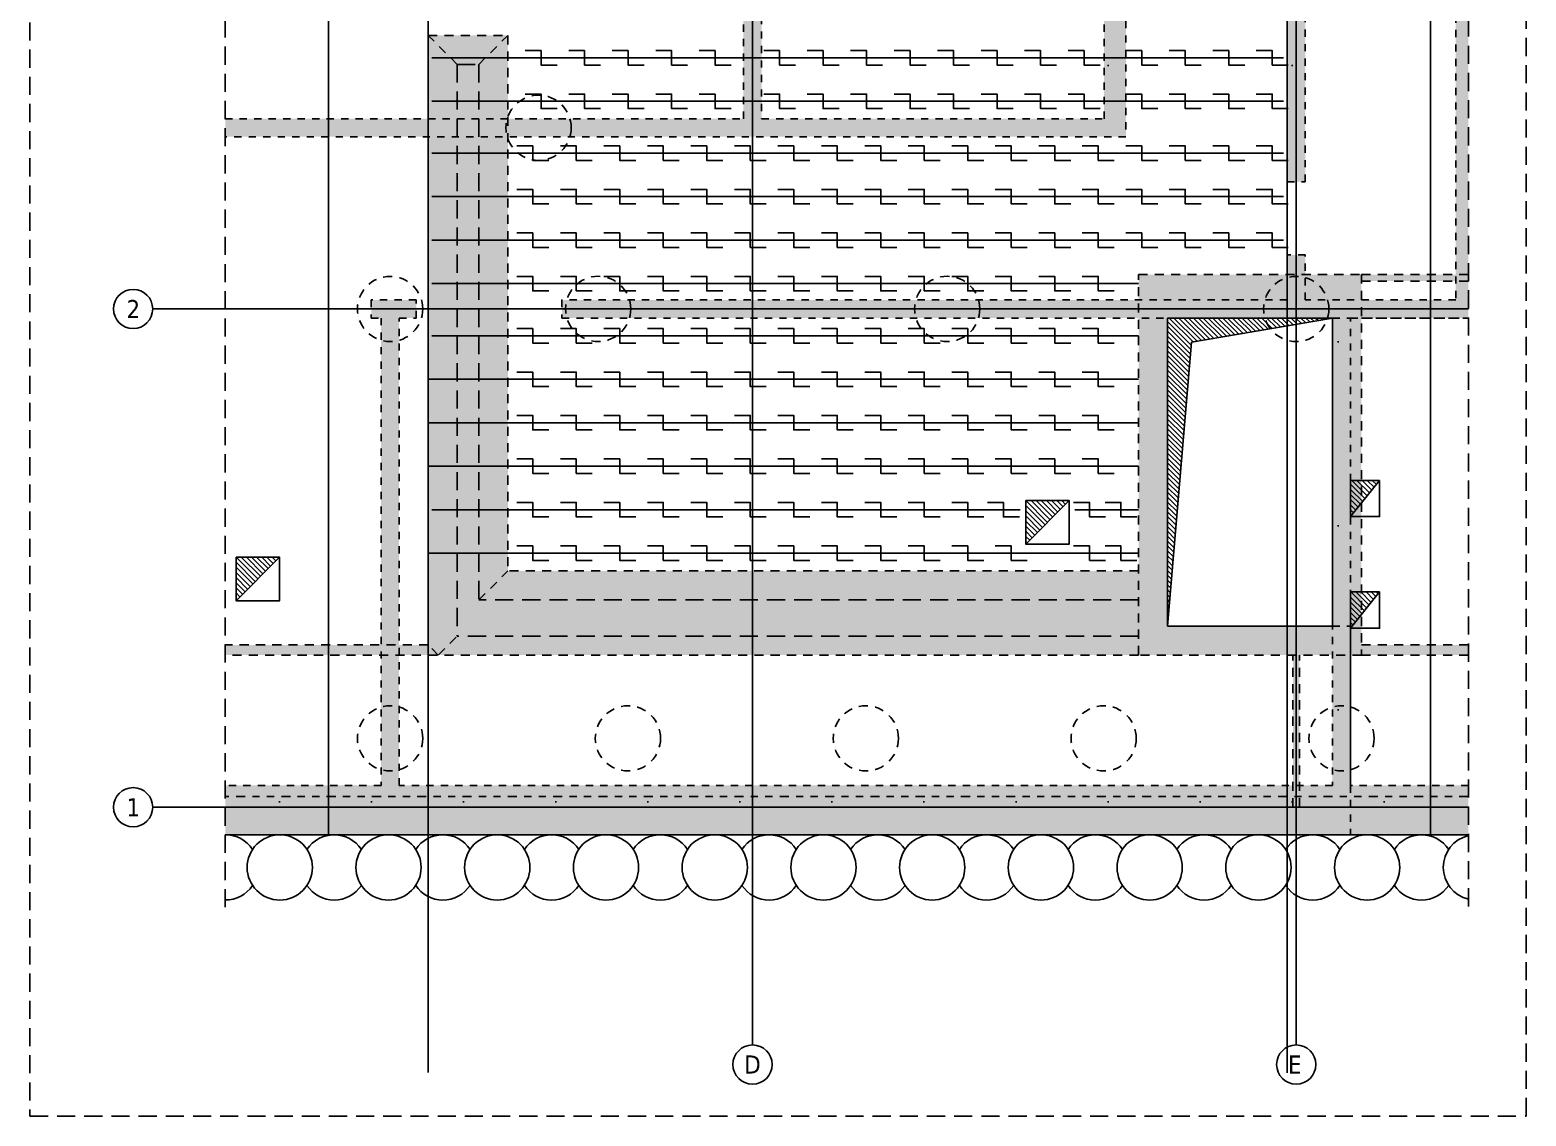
# Model space of a CAD drawing. Extents: x -101 to 101, y -52 to 90.
# Drawn here: x 16.04 to 36.68, y -52.12 to -37.13 of the extents above; entities that cross this region are included whole.
import ezdxf

# ---------------------------------------------------------------- set-up
doc = ezdxf.new("R2010")
doc.units = 0
doc.header["$LTSCALE"] = 0.5
for name, pattern in [('AUSGEZOGEN', [1000.01, 1000, 0.01]), ('DASHED', [0.75, 0.5, -0.25]), ('DIVIDE2', [0.625, 0.25, -0.125, 0, -0.125, 0, -0.125]), ('HIDDEN', [0.375, 0.25, -0.125]), ('HIDDEN2', [0.187, 0.125, -0.062]), ('PUNKT', [0.175, 0.05, -0.125]), ('STRICHLINIE', [0.75, 0.5, -0.25]), ('VERDECKT', [0.375, 0.25, -0.125]), ('VERDECKTX2', [0.75, 0.5, -0.25])]:
    doc.linetypes.add(name, pattern=pattern)
for name, color, linetype in [('2.UG', 7, 'Continuous'), ('ACHSEN', 7, 'Continuous'), ('AFB', 7, 'Continuous'), ('AFU', 7, 'Continuous'), ('BETON', 7, 'Continuous'), ('DETAIL', 7, 'Continuous'), ('DRUEBER', 7, 'Continuous'), ('grau_dunkel', 7, 'Continuous'), ('grau_hell', 7, 'Continuous'), ('grau_mittel', 7, 'Continuous'), ('Gründungspfähle', 7, 'Continuous'), ('HILFE', 7, 'Continuous'), ('OBJEKT', 7, 'Continuous'), ('RND', 7, 'Continuous'), ('SCHRAFF', 7, 'Continuous'), ('SFP_Achsen', 7, 'Continuous'), ('Verbau', 7, 'Continuous'), ('VERDECKT', 7, 'Continuous'), ('Versprung oberseitig', 7, 'Continuous')]:
    doc.layers.add(name, color=color, linetype=linetype)
doc.layers.add('NOPLOT', color=7, linetype='Continuous', plot=False)
doc.styles.add('helv', font='tahoma.ttf')
doc.linetypes.add('AFU_50L', pattern='A,0.75,["/",Standard,S=0.2,R=0,X=-0.01,Y=-0.1],0.07,["/",Standard,S=0.2,R=0,X=-0.01,Y=-0.1],0.75', length=1.57)
pattern_1 = [(135, (-70.1782, 513.301274), (-0.035355339, -0.035355339), [])]

msp = doc.modelspace()

# ---------------------------------------------------------------- hatches: boundary and pattern name
at = {"layer": '2.UG', "linetype": 'AUSGEZOGEN'}
h = msp.add_hatch(dxfattribs=at)
h.set_pattern_fill('DOTS', scale=0.8, double=1)
h.set_pattern_definition([(0, (69.0108, -7.1435), (0.635, 1.27), [0, -1.27])])
h.paths.add_polyline_path([(23.2167, -26.6053), (22.1067, -26.6053), (22.1067, -26.3603), (21.8067, -26.3603), (21.8067, -26.6053), (19.0317, -26.6053), (19.0317, -26.9053), (23.2167, -26.9053)], flags=17)
h.paths.add_polyline_path([(26.5017, -26.6053), (25.7267, -26.6053), (25.7267, -26.9053), (25.8817, -26.9053), (25.8817, -27.4053), (26.1317, -27.4053), (26.1317, -26.9053), (26.5017, -26.9053)], flags=17)
h.paths.add_polyline_path([(31.1567, -25.2053), (30.8567, -25.2053), (30.8567, -26.6053), (29.1217, -26.6053), (29.1217, -25.2053), (28.8217, -25.2053), (28.8217, -26.6053), (28.5117, -26.6053), (28.5117, -26.9053), (30.8567, -26.9053), (30.8567, -38.3553), (26.1317, -38.3553), (26.1317, -34.1503), (25.8817, -34.1503), (25.8817, -38.3553), (19.0317, -38.3553), (19.0317, -38.6053), (31.1567, -38.6053)])
h.paths.add_polyline_path([(26.1317, -28.5403), (25.8817, -28.5403), (25.8817, -33.0153), (26.1317, -33.0153)], flags=17)
h.paths.add_polyline_path([(22.9317, -34.2303), (22.6317, -34.2303), (22.6317, -34.7303), (22.9317, -34.7303)], flags=17)
h.paths.add_polyline_path([(19.7067, -34.2303), (19.4067, -34.2303), (19.4067, -34.7303), (19.7067, -34.7303)], flags=17)
h.paths.add_polyline_path([(34.8167, -33.9803), (33.6317, -33.9803), (33.6317, -26.9053), (35.8817, -26.9053), (35.8817, -26.6053), (33.6317, -26.6053), (33.6317, -26.1553), (33.3817, -26.1553), (33.3817, -34.7003), (33.6317, -34.7003), (33.6317, -34.2303), (34.8167, -34.2303)])
h.paths.add_polyline_path([(35.8817, -36.4803), (33.6317, -36.4803), (33.6317, -36.3253), (33.3817, -36.3253), (33.3817, -39.2253), (33.6317, -39.2253), (33.6317, -36.7303), (35.7067, -36.7303), (35.7067, -40.8553), (33.6317, -40.8553), (33.6317, -40.2353), (33.3817, -40.2353), (33.3817, -40.8553), (23.3767, -40.8553), (23.3767, -41.1053), (34.0067, -41.1053), (34.0067, -47.5553), (21.1317, -47.5553), (21.1317, -41.1053), (21.3667, -41.1053), (21.3667, -40.8553), (20.7467, -40.8553), (20.7467, -41.1053), (20.8817, -41.1053), (20.8817, -47.5553), (19.0317, -47.5553), (19.0317, -47.8553), (35.8817, -47.8553), (35.8817, -47.5553), (34.2567, -47.5553), (34.2567, -41.1053), (35.8817, -41.1053)])
at = {"layer": 'grau_dunkel'}
msp.add_hatch(color=21, dxfattribs=at).paths.add_polyline_path([(31.3317, -45.4953), (31.3317, -44.9953), (22.2317, -44.9953), (22.2317, -37.6053), (21.9317, -37.6053), (21.9317, -45.4953)])
h = msp.add_hatch(color=21, dxfattribs=at)
h.paths.add_polyline_path([(34.4067, -45.7553), (34.4067, -40.5053), (31.3317, -40.5053), (31.3317, -45.7553)])
h.paths.add_polyline_path([(34.0067, -45.3553), (34.0067, -41.1053), (31.7317, -41.1053), (31.7317, -45.3553)], flags=16)
at = {"layer": 'grau_dunkel', "linetype": 'AUSGEZOGEN'}
h = msp.add_hatch(dxfattribs=at)
h.set_pattern_fill('ANSI31', color=21, scale=0.015, angle=90, style=0, double=1)
h.set_pattern_definition([(135, (-108.938677, -35.454887), (-0.03367596, -0.03367596), [])])
h.paths.add_polyline_path([(34.0067, -41.1053), (31.7317, -41.1053), (31.7317, -45.3553), (32.0622, -41.4392)])
at = {"layer": 'grau_dunkel', "linetype": 'VERDECKTX2'}
h = msp.add_hatch(dxfattribs=at)
h.set_pattern_fill('ANSI31', color=171, scale=0.4, angle=90, style=0, double=1)
h.set_pattern_definition(pattern_1)
h.paths.add_polyline_path([(34.4067, -43.3453), (34.2567, -43.3453), (34.2567, -43.8453), (34.4067, -43.6578)])
h.paths.add_polyline_path([(34.6567, -43.3453), (34.4067, -43.3453), (34.4067, -43.6578)])
at = {"layer": 'grau_dunkel', "linetype": 'AUSGEZOGEN'}
h = msp.add_hatch(dxfattribs=at)
h.set_pattern_fill('ANSI31', color=171, scale=0.4, angle=90, style=0, double=1)
h.set_pattern_definition([(135, (-53.0832, 498.43127), (-0.035355339, -0.035355339), [])])
h.paths.add_polyline_path([(30.3767, -43.6253), (29.7767, -43.6253), (29.7767, -44.2253)])
h = msp.add_hatch(dxfattribs=at)
h.set_pattern_fill('ANSI31', color=171, scale=0.4, angle=90, style=0, double=1)
h.set_pattern_definition([(135, (-63.9782, 497.651274), (-0.035355339, -0.035355339), [])])
h.paths.add_polyline_path([(19.4817, -44.4053), (18.8817, -44.4053), (18.8817, -45.0053)])
at = {"layer": 'grau_dunkel', "linetype": 'VERDECKTX2'}
h = msp.add_hatch(dxfattribs=at)
h.set_pattern_fill('ANSI31', color=171, scale=0.4, angle=90, style=0, double=1)
h.set_pattern_definition(pattern_1)
h.paths.add_polyline_path([(34.2567, -45.3853), (34.4067, -45.1978), (34.4067, -44.8853), (34.2567, -44.8853)])
h.paths.add_polyline_path([(34.6567, -44.8853), (34.4067, -44.8853), (34.4067, -45.1978)])
at = {"layer": 'grau_hell'}
h = msp.add_hatch(color=9, dxfattribs=at)
h.paths.add_polyline_path([(22.6317, -44.5953), (22.2317, -44.9953), (31.3317, -44.9953), (31.3317, -44.5953)])
h.paths.add_polyline_path([(22.2317, -44.9953), (22.6317, -44.5953), (22.6317, -37.2053), (22.2317, -37.6053)])
h.paths.add_polyline_path([(21.9317, -37.6053), (22.2317, -37.6053), (22.6317, -37.2053), (21.5317, -37.2053)])
h.paths.add_polyline_path([(21.9317, -37.6053), (21.5317, -37.2053), (21.5317, -45.6153), (21.6717, -45.7553), (21.9317, -45.4953)])
h.paths.add_polyline_path([(21.9317, -45.4953), (21.6717, -45.7553), (31.3317, -45.7553), (31.3317, -45.4953)])
h.paths.add_polyline_path([(18.7317, -45.6153), (18.7317, -45.7553), (21.6717, -45.7553), (21.5317, -45.6153)])
for points in [[(35.8817, -40.5953), (35.8817, -40.5053), (34.4067, -40.5053), (34.4067, -40.5953)], [(33.4617, -47.8553), (33.5517, -47.8553), (33.5517, -45.7553), (33.4617, -45.7553)], [(35.8817, -45.7553), (35.8817, -45.6153), (34.4067, -45.6153), (34.4067, -45.7553)]]:
    msp.add_hatch(color=9, dxfattribs=at).paths.add_polyline_path(points)
at = {"layer": 'grau_mittel'}
h = msp.add_hatch(color=61, dxfattribs=at)
h.paths.add_polyline_path([(21.1317, -47.8553), (21.1317, -48.2353), (34.2567, -48.2353), (34.2567, -47.8553)])
h.paths.add_polyline_path([(18.7317, -47.8553), (18.7317, -48.2353), (21.1317, -48.2353), (21.1317, -47.8553)])
h.paths.add_polyline_path([(35.8817, -48.2353), (35.8817, -47.8553), (34.2567, -47.8553), (34.2567, -48.2353)])
at = {"layer": 'SCHRAFF', "linetype": 'AUSGEZOGEN'}
h = msp.add_hatch(dxfattribs=at)
h.set_pattern_fill('DOTS', scale=0.05, double=1)
h.set_pattern_definition([(0, (69.01081, -7.14346), (0.0396875, 0.079375), [0, -0.079375])])
h.paths.add_polyline_path([(21.5317, -26.6053), (18.7317, -26.6053), (18.7317, -26.9053), (21.5317, -26.9053)])
h.paths.add_polyline_path([(23.2167, -26.6053), (22.1067, -26.6053), (22.1067, -26.3603), (21.8067, -26.3603), (21.8067, -26.6053), (21.5317, -26.6053), (21.5317, -26.9053), (23.2167, -26.9053)], flags=17)
h.paths.add_polyline_path([(26.5017, -26.6053), (25.7267, -26.6053), (25.7267, -26.9053), (25.8817, -26.9053), (25.8817, -27.4053), (26.1317, -27.4053), (26.1317, -26.9053), (26.5017, -26.9053)], flags=17)
h.paths.add_polyline_path([(31.1567, -25.2053), (30.8567, -25.2053), (30.8567, -26.6053), (29.1217, -26.6053), (29.1217, -25.2053), (28.8217, -25.2053), (28.8217, -26.6053), (28.5117, -26.6053), (28.5117, -26.9053), (30.8567, -26.9053), (30.8567, -38.3553), (26.1317, -38.3553), (26.1317, -34.1503), (25.8817, -34.1503), (25.8817, -38.3553), (21.5317, -38.3553), (21.5317, -38.6053), (31.1567, -38.6053)])
h.paths.add_polyline_path([(35.8817, -26.6053), (33.6317, -26.6053), (33.6317, -26.1553), (33.3817, -26.1553), (33.3817, -34.7003), (33.6317, -34.7003), (33.6317, -34.2303), (34.8167, -34.2303), (34.8167, -33.9803), (33.6317, -33.9803), (33.6317, -26.9053), (35.8817, -26.9053)])
h.paths.add_polyline_path([(26.1317, -28.5403), (25.8817, -28.5403), (25.8817, -33.0153), (26.1317, -33.0153)], flags=17)
h.paths.add_polyline_path([(22.9317, -34.2303), (22.6317, -34.2303), (22.6317, -34.7303), (22.9317, -34.7303)], flags=17)
h.paths.add_polyline_path([(19.7067, -34.2303), (19.4067, -34.2303), (19.4067, -34.7303), (19.7067, -34.7303)])
h.paths.add_polyline_path([(21.5317, -38.3553), (18.7317, -38.3553), (18.7317, -38.6053), (21.5317, -38.6053)])
h.paths.add_polyline_path([(35.8817, -36.4803), (33.6317, -36.4803), (33.6317, -36.3253), (33.3817, -36.3253), (33.3817, -39.2253), (33.6317, -39.2253), (33.6317, -36.7303), (35.7067, -36.7303), (35.7067, -40.8553), (33.6317, -40.8553), (33.6317, -40.2353), (33.3817, -40.2353), (33.3817, -41.1053), (34.0067, -41.1053), (34.0067, -47.5553), (33.3817, -47.5553), (33.3817, -47.8553), (35.8817, -47.8553), (35.8817, -47.5553), (34.2567, -47.5553), (34.2567, -41.1053), (35.8817, -41.1053)])
h.paths.add_polyline_path([(33.3817, -40.8553), (23.3767, -40.8553), (23.3767, -41.1053), (33.3817, -41.1053)])
h.paths.add_polyline_path([(21.3667, -40.8553), (20.7467, -40.8553), (20.7467, -41.1053), (20.8817, -41.1053), (20.8817, -47.5553), (18.7317, -47.5553), (18.7317, -47.8553), (21.5317, -47.8553), (21.5317, -47.5553), (21.1317, -47.5553), (21.1317, -41.1053), (21.3667, -41.1053)])
h.paths.add_polyline_path([(33.3817, -47.5553), (21.5317, -47.5553), (21.5317, -47.8553), (33.3817, -47.8553)])

# ---------------------------------------------------------------- linework, layer by layer
at = {"layer": 'ACHSEN', "color": 140, "linetype": 'AUSGEZOGEN'}
for p, q in [((26.0067, -25.2053), (26.0067, -51.1353)), ((33.5067, -25.2053), (33.5067, -51.1353)), ((17.7317, -40.9803), (35.8817, -40.9803)), ((17.7317, -47.8553), (35.8817, -47.8553))]:
    msp.add_line(p, q, dxfattribs=at)
at = {"layer": 'AFB', "color": 1, "linetype": 'DIVIDE2'}
msp.add_line((35.8817, -47.7053), (18.7317, -47.7053), dxfattribs=at)
at = {"layer": 'AFU', "color": 8, "linetype": 'AFU_50L'}
for p, q in [((20.1567, -26.6053), (20.1567, -48.2353)), ((35.3567, -26.6053), (35.3567, -48.2353))]:
    msp.add_line(p, q, dxfattribs=at)
at = {"layer": 'BETON', "color": 6, "linetype": 'AUSGEZOGEN'}
msp.add_line((18.7317, -47.8553), (35.8817, -47.8553), dxfattribs=at)
for points in [[(31.7317, -41.1053), (34.0067, -41.1053), (34.0067, -45.3553), (31.7317, -45.3553)], [(34.6567, -43.3453), (34.2567, -43.3453), (34.2567, -43.8453), (34.6567, -43.8453)], [(29.7767, -43.6253), (30.3767, -43.6253), (30.3767, -44.2253), (29.7767, -44.2253)], [(18.8817, -44.4053), (19.4817, -44.4053), (19.4817, -45.0053), (18.8817, -45.0053)], [(34.6567, -44.8853), (34.2567, -44.8853), (34.2567, -45.3853), (34.6567, -45.3853)]]:
    msp.add_lwpolyline(points, close=True, dxfattribs=at)
at = {"layer": 'DETAIL', "color": 102, "linetype": 'STRICHLINIE'}
msp.add_lwpolyline([(16.0383, -22.0265), (16.0383, -52.1167), (36.6775, -52.1167), (36.6775, -22.0265)], close=True, dxfattribs=at)
at = {"layer": 'DRUEBER', "color": 7, "linetype": 'PUNKT', "lineweight": -2}
for points in [[(31.1567, -25.2053), (31.1567, -38.6053), (18.7317, -38.6053)], [(18.7317, -38.3553), (25.8817, -38.3553), (25.8817, -34.1503), (26.1317, -34.1503), (26.1317, -38.3553), (30.8567, -38.3553), (30.8567, -26.9053), (28.5117, -26.9053), (28.5117, -26.6053), (28.8217, -26.6053), (28.8217, -25.2053)], [(33.3817, -36.3253), (33.3817, -39.2253), (33.6317, -39.2253), (33.6317, -36.7303)], [(35.7067, -36.7303), (35.7067, -40.8553), (33.6317, -40.8553), (33.6317, -40.2353), (33.3817, -40.2353), (33.3817, -40.8553), (23.3767, -40.8553), (23.3767, -41.1053), (34.0067, -41.1053), (34.0067, -47.5553), (21.1317, -47.5553), (21.1317, -41.1053), (21.3667, -41.1053), (21.3667, -40.8553), (20.7467, -40.8553), (20.7467, -41.1053), (20.8817, -41.1053), (20.8817, -47.5553), (18.7317, -47.5553)], [(35.8817, -47.5553), (34.2567, -47.5553), (34.2567, -41.1053), (35.8817, -41.1053)], [(35.8817, -47.8553), (18.7317, -47.8553)]]:
    msp.add_lwpolyline(points, dxfattribs=at)
at = {"layer": 'grau_dunkel', "color": 21, "linetype": 'AUSGEZOGEN'}
for p, q in [((32.0622, -41.4392), (34.0067, -41.1053)), ((31.7317, -45.3553), (32.0622, -41.4392))]:
    msp.add_line(p, q, dxfattribs=at)
at = {"layer": 'grau_dunkel', "color": 171, "linetype": 'AUSGEZOGEN'}
for p, q in [((34.2567, -43.8453), (34.6567, -43.3453)), ((30.3767, -43.6253), (29.7767, -44.2253)), ((19.4817, -44.4053), (18.8817, -45.0053)), ((34.2567, -45.3853), (34.6567, -44.8853))]:
    msp.add_line(p, q, dxfattribs=at)
at = {"layer": 'Gründungspfähle', "color": 171, "linetype": 'VERDECKT'}
for centre in [(23.0552, -38.4803), (21.0067, -40.9803), (23.8767, -40.9802), (28.6917, -40.9802), (33.5067, -40.9803), (21.0067, -46.9053), (24.288, -46.9053), (27.5692, -46.9053), (30.8505, -46.9053), (34.1317, -46.9053)]:
    msp.add_circle(centre, 0.45, dxfattribs=at)
at = {"layer": 'HILFE', "color": 102, "linetype": 'DASHED'}
for p, q in [((18.7317, -49.2353), (18.7317, -25.2053)), ((35.8817, -49.2232), (35.8817, -25.2053))]:
    msp.add_line(p, q, dxfattribs=at)
at = {"layer": 'NOPLOT', "color": 191, "linetype": 'AUSGEZOGEN'}
for p, q in [((21.5317, -23.2923), (21.5317, -51.5136)), ((33.3817, -23.2313), (33.3817, -51.519))]:
    msp.add_line(p, q, dxfattribs=at)
at = {"layer": 'OBJEKT', "color": 7, "linetype": 'AUSGEZOGEN'}
msp.add_line((18.7317, -48.2353), (35.8817, -48.2353), dxfattribs=at)
at = {"layer": 'RND', "color": 1, "linetype": 'AUSGEZOGEN'}
for points in [[(21.5817, -37.5153), (33.3317, -37.5153)], [(22.8704, -37.4153), (23.0904, -37.4153), (23.0904, -37.6153), (23.3104, -37.6153)], [(23.4704, -37.4153), (23.6904, -37.4153), (23.6904, -37.6153), (23.9104, -37.6153)], [(24.0704, -37.4153), (24.2904, -37.4153), (24.2904, -37.6153), (24.5104, -37.6153)], [(24.6704, -37.4153), (24.8904, -37.4153), (24.8904, -37.6153), (25.1104, -37.6153)], [(25.2704, -37.4153), (25.4904, -37.4153), (25.4904, -37.6153), (25.7104, -37.6153)], [(26.1603, -37.4153), (26.3803, -37.4153), (26.3803, -37.6153), (26.6003, -37.6153)], [(26.7603, -37.4153), (26.9803, -37.4153), (26.9803, -37.6153), (27.2003, -37.6153)], [(27.3603, -37.4153), (27.5803, -37.4153), (27.5803, -37.6153), (27.8003, -37.6153)], [(27.9603, -37.4153), (28.1803, -37.4153), (28.1803, -37.6153), (28.4003, -37.6153)], [(28.5603, -37.4153), (28.7803, -37.4153), (28.7803, -37.6153), (29.0003, -37.6153)], [(29.1603, -37.4153), (29.3803, -37.4153), (29.3803, -37.6153), (29.6003, -37.6153)], [(29.7603, -37.4153), (29.9803, -37.4153), (29.9803, -37.6153), (30.2003, -37.6153)], [(30.3603, -37.4153), (30.5803, -37.4153), (30.5803, -37.6153), (30.8003, -37.6153)], [(31.1557, -37.4153), (31.3757, -37.4153), (31.3757, -37.6153), (31.5957, -37.6153)], [(31.7557, -37.4153), (31.9757, -37.4153), (31.9757, -37.6153), (32.1957, -37.6153)], [(32.3557, -37.4153), (32.5757, -37.4153), (32.5757, -37.6153), (32.7957, -37.6153)], [(32.9557, -37.4153), (33.1757, -37.4153), (33.1757, -37.6153), (33.3957, -37.6153)], [(21.5817, -38.1153), (33.3317, -38.1153)], [(22.8704, -38.0153), (23.0904, -38.0153), (23.0904, -38.2153), (23.3104, -38.2153)], [(23.4704, -38.0153), (23.6904, -38.0153), (23.6904, -38.2153), (23.9104, -38.2153)], [(24.0704, -38.0153), (24.2904, -38.0153), (24.2904, -38.2153), (24.5104, -38.2153)], [(24.6704, -38.0153), (24.8904, -38.0153), (24.8904, -38.2153), (25.1104, -38.2153)], [(25.2704, -38.0153), (25.4904, -38.0153), (25.4904, -38.2153), (25.7104, -38.2153)], [(26.1603, -38.0153), (26.3803, -38.0153), (26.3803, -38.2153), (26.6003, -38.2153)], [(26.7603, -38.0153), (26.9803, -38.0153), (26.9803, -38.2153), (27.2003, -38.2153)], [(27.3603, -38.0153), (27.5803, -38.0153), (27.5803, -38.2153), (27.8003, -38.2153)], [(27.9603, -38.0153), (28.1803, -38.0153), (28.1803, -38.2153), (28.4003, -38.2153)], [(28.5603, -38.0153), (28.7803, -38.0153), (28.7803, -38.2153), (29.0003, -38.2153)], [(29.1603, -38.0153), (29.3803, -38.0153), (29.3803, -38.2153), (29.6003, -38.2153)], [(29.7603, -38.0153), (29.9803, -38.0153), (29.9803, -38.2153), (30.2003, -38.2153)], [(30.3603, -38.0153), (30.5803, -38.0153), (30.5803, -38.2153), (30.8003, -38.2153)], [(31.1557, -38.0153), (31.3757, -38.0153), (31.3757, -38.2153), (31.5957, -38.2153)], [(31.7557, -38.0153), (31.9757, -38.0153), (31.9757, -38.2153), (32.1957, -38.2153)], [(32.3557, -38.0153), (32.5757, -38.0153), (32.5757, -38.2153), (32.7957, -38.2153)], [(32.9557, -38.0153), (33.1757, -38.0153), (33.1757, -38.2153), (33.3957, -38.2153)], [(22.7557, -38.7303), (22.9757, -38.7303), (22.9757, -38.9303), (23.1957, -38.9303)], [(23.3557, -38.7303), (23.5757, -38.7303), (23.5757, -38.9303), (23.7957, -38.9303)], [(23.9557, -38.7303), (24.1757, -38.7303), (24.1757, -38.9303), (24.3957, -38.9303)], [(24.5557, -38.7303), (24.7757, -38.7303), (24.7757, -38.9303), (24.9957, -38.9303)], [(25.1557, -38.7303), (25.3757, -38.7303), (25.3757, -38.9303), (25.5957, -38.9303)], [(25.7557, -38.7303), (25.9757, -38.7303), (25.9757, -38.9303), (26.1957, -38.9303)], [(26.3557, -38.7303), (26.5757, -38.7303), (26.5757, -38.9303), (26.7957, -38.9303)], [(26.9557, -38.7303), (27.1757, -38.7303), (27.1757, -38.9303), (27.3957, -38.9303)], [(27.5557, -38.7303), (27.7757, -38.7303), (27.7757, -38.9303), (27.9957, -38.9303)], [(28.1557, -38.7303), (28.3757, -38.7303), (28.3757, -38.9303), (28.5957, -38.9303)], [(28.7557, -38.7303), (28.9757, -38.7303), (28.9757, -38.9303), (29.1957, -38.9303)], [(29.3557, -38.7303), (29.5757, -38.7303), (29.5757, -38.9303), (29.7957, -38.9303)], [(29.9557, -38.7303), (30.1757, -38.7303), (30.1757, -38.9303), (30.3957, -38.9303)], [(30.5557, -38.7303), (30.7757, -38.7303), (30.7757, -38.9303), (30.9957, -38.9303)], [(31.1557, -38.7303), (31.3757, -38.7303), (31.3757, -38.9303), (31.5957, -38.9303)], [(31.7557, -38.7303), (31.9757, -38.7303), (31.9757, -38.9303), (32.1957, -38.9303)], [(32.3557, -38.7303), (32.5757, -38.7303), (32.5757, -38.9303), (32.7957, -38.9303)], [(32.9557, -38.7303), (33.1757, -38.7303), (33.1757, -38.9303), (33.3957, -38.9303)], [(21.5817, -38.8303), (33.3317, -38.8303)], [(22.7557, -39.3303), (22.9757, -39.3303), (22.9757, -39.5303), (23.1957, -39.5303)], [(23.3557, -39.3303), (23.5757, -39.3303), (23.5757, -39.5303), (23.7957, -39.5303)], [(23.9557, -39.3303), (24.1757, -39.3303), (24.1757, -39.5303), (24.3957, -39.5303)], [(24.5557, -39.3303), (24.7757, -39.3303), (24.7757, -39.5303), (24.9957, -39.5303)], [(25.1557, -39.3303), (25.3757, -39.3303), (25.3757, -39.5303), (25.5957, -39.5303)], [(25.7557, -39.3303), (25.9757, -39.3303), (25.9757, -39.5303), (26.1957, -39.5303)], [(26.3557, -39.3303), (26.5757, -39.3303), (26.5757, -39.5303), (26.7957, -39.5303)], [(26.9557, -39.3303), (27.1757, -39.3303), (27.1757, -39.5303), (27.3957, -39.5303)], [(27.5557, -39.3303), (27.7757, -39.3303), (27.7757, -39.5303), (27.9957, -39.5303)], [(28.1557, -39.3303), (28.3757, -39.3303), (28.3757, -39.5303), (28.5957, -39.5303)], [(28.7557, -39.3303), (28.9757, -39.3303), (28.9757, -39.5303), (29.1957, -39.5303)], [(29.3557, -39.3303), (29.5757, -39.3303), (29.5757, -39.5303), (29.7957, -39.5303)], [(29.9557, -39.3303), (30.1757, -39.3303), (30.1757, -39.5303), (30.3957, -39.5303)], [(30.5557, -39.3303), (30.7757, -39.3303), (30.7757, -39.5303), (30.9957, -39.5303)], [(31.1557, -39.3303), (31.3757, -39.3303), (31.3757, -39.5303), (31.5957, -39.5303)], [(31.7557, -39.3303), (31.9757, -39.3303), (31.9757, -39.5303), (32.1957, -39.5303)], [(32.3557, -39.3303), (32.5757, -39.3303), (32.5757, -39.5303), (32.7957, -39.5303)], [(32.9557, -39.3303), (33.1757, -39.3303), (33.1757, -39.5303), (33.3957, -39.5303)], [(21.5817, -39.4303), (33.3317, -39.4303)], [(21.5817, -40.0303), (33.3317, -40.0303)], [(22.7557, -39.9303), (22.9757, -39.9303), (22.9757, -40.1303), (23.1957, -40.1303)], [(23.3557, -39.9303), (23.5757, -39.9303), (23.5757, -40.1303), (23.7957, -40.1303)], [(23.9557, -39.9303), (24.1757, -39.9303), (24.1757, -40.1303), (24.3957, -40.1303)], [(24.5557, -39.9303), (24.7757, -39.9303), (24.7757, -40.1303), (24.9957, -40.1303)], [(25.1557, -39.9303), (25.3757, -39.9303), (25.3757, -40.1303), (25.5957, -40.1303)], [(25.7557, -39.9303), (25.9757, -39.9303), (25.9757, -40.1303), (26.1957, -40.1303)], [(26.3557, -39.9303), (26.5757, -39.9303), (26.5757, -40.1303), (26.7957, -40.1303)], [(26.9557, -39.9303), (27.1757, -39.9303), (27.1757, -40.1303), (27.3957, -40.1303)], [(27.5557, -39.9303), (27.7757, -39.9303), (27.7757, -40.1303), (27.9957, -40.1303)], [(28.1557, -39.9303), (28.3757, -39.9303), (28.3757, -40.1303), (28.5957, -40.1303)], [(28.7557, -39.9303), (28.9757, -39.9303), (28.9757, -40.1303), (29.1957, -40.1303)], [(29.3557, -39.9303), (29.5757, -39.9303), (29.5757, -40.1303), (29.7957, -40.1303)], [(29.9557, -39.9303), (30.1757, -39.9303), (30.1757, -40.1303), (30.3957, -40.1303)], [(30.5557, -39.9303), (30.7757, -39.9303), (30.7757, -40.1303), (30.9957, -40.1303)], [(31.1557, -39.9303), (31.3757, -39.9303), (31.3757, -40.1303), (31.5957, -40.1303)], [(31.7557, -39.9303), (31.9757, -39.9303), (31.9757, -40.1303), (32.1957, -40.1303)], [(32.3557, -39.9303), (32.5757, -39.9303), (32.5757, -40.1303), (32.7957, -40.1303)], [(32.9557, -39.9303), (33.1757, -39.9303), (33.1757, -40.1303), (33.3957, -40.1303)], [(21.5817, -40.6303), (31.3317, -40.6303)], [(22.7557, -40.5303), (22.9757, -40.5303), (22.9757, -40.7303), (23.1957, -40.7303)], [(23.3557, -40.5303), (23.5757, -40.5303), (23.5757, -40.7303), (23.7957, -40.7303)], [(23.9557, -40.5303), (24.1757, -40.5303), (24.1757, -40.7303), (24.3957, -40.7303)], [(24.5557, -40.5303), (24.7757, -40.5303), (24.7757, -40.7303), (24.9957, -40.7303)], [(25.1557, -40.5303), (25.3757, -40.5303), (25.3757, -40.7303), (25.5957, -40.7303)], [(25.7557, -40.5303), (25.9757, -40.5303), (25.9757, -40.7303), (26.1957, -40.7303)], [(26.3557, -40.5303), (26.5757, -40.5303), (26.5757, -40.7303), (26.7957, -40.7303)], [(26.9557, -40.5303), (27.1757, -40.5303), (27.1757, -40.7303), (27.3957, -40.7303)], [(27.5557, -40.5303), (27.7757, -40.5303), (27.7757, -40.7303), (27.9957, -40.7303)], [(28.1557, -40.5303), (28.3757, -40.5303), (28.3757, -40.7303), (28.5957, -40.7303)], [(28.7557, -40.5303), (28.9757, -40.5303), (28.9757, -40.7303), (29.1957, -40.7303)], [(29.3557, -40.5303), (29.5757, -40.5303), (29.5757, -40.7303), (29.7957, -40.7303)], [(29.9557, -40.5303), (30.1757, -40.5303), (30.1757, -40.7303), (30.3957, -40.7303)], [(30.5557, -40.5303), (30.7757, -40.5303), (30.7757, -40.7303), (30.9957, -40.7303)], [(22.7557, -41.2503), (22.9757, -41.2503), (22.9757, -41.4503), (23.1957, -41.4503)], [(23.3557, -41.2503), (23.5757, -41.2503), (23.5757, -41.4503), (23.7957, -41.4503)], [(23.9557, -41.2503), (24.1757, -41.2503), (24.1757, -41.4503), (24.3957, -41.4503)], [(24.5557, -41.2503), (24.7757, -41.2503), (24.7757, -41.4503), (24.9957, -41.4503)], [(25.1557, -41.2503), (25.3757, -41.2503), (25.3757, -41.4503), (25.5957, -41.4503)], [(25.7557, -41.2503), (25.9757, -41.2503), (25.9757, -41.4503), (26.1957, -41.4503)], [(26.3557, -41.2503), (26.5757, -41.2503), (26.5757, -41.4503), (26.7957, -41.4503)], [(26.9557, -41.2503), (27.1757, -41.2503), (27.1757, -41.4503), (27.3957, -41.4503)], [(27.5557, -41.2503), (27.7757, -41.2503), (27.7757, -41.4503), (27.9957, -41.4503)], [(28.1557, -41.2503), (28.3757, -41.2503), (28.3757, -41.4503), (28.5957, -41.4503)], [(28.7557, -41.2503), (28.9757, -41.2503), (28.9757, -41.4503), (29.1957, -41.4503)], [(29.3557, -41.2503), (29.5757, -41.2503), (29.5757, -41.4503), (29.7957, -41.4503)], [(29.9557, -41.2503), (30.1757, -41.2503), (30.1757, -41.4503), (30.3957, -41.4503)], [(30.5557, -41.2503), (30.7757, -41.2503), (30.7757, -41.4503), (30.9957, -41.4503)], [(21.5817, -41.3503), (31.3317, -41.3503)], [(22.7557, -41.8503), (22.9757, -41.8503), (22.9757, -42.0503), (23.1957, -42.0503)], [(23.3557, -41.8503), (23.5757, -41.8503), (23.5757, -42.0503), (23.7957, -42.0503)], [(23.9557, -41.8503), (24.1757, -41.8503), (24.1757, -42.0503), (24.3957, -42.0503)], [(24.5557, -41.8503), (24.7757, -41.8503), (24.7757, -42.0503), (24.9957, -42.0503)], [(25.1557, -41.8503), (25.3757, -41.8503), (25.3757, -42.0503), (25.5957, -42.0503)], [(25.7557, -41.8503), (25.9757, -41.8503), (25.9757, -42.0503), (26.1957, -42.0503)], [(26.3557, -41.8503), (26.5757, -41.8503), (26.5757, -42.0503), (26.7957, -42.0503)], [(26.9557, -41.8503), (27.1757, -41.8503), (27.1757, -42.0503), (27.3957, -42.0503)], [(27.5557, -41.8503), (27.7757, -41.8503), (27.7757, -42.0503), (27.9957, -42.0503)], [(28.1557, -41.8503), (28.3757, -41.8503), (28.3757, -42.0503), (28.5957, -42.0503)], [(28.7557, -41.8503), (28.9757, -41.8503), (28.9757, -42.0503), (29.1957, -42.0503)], [(29.3557, -41.8503), (29.5757, -41.8503), (29.5757, -42.0503), (29.7957, -42.0503)], [(29.9557, -41.8503), (30.1757, -41.8503), (30.1757, -42.0503), (30.3957, -42.0503)], [(30.5557, -41.8503), (30.7757, -41.8503), (30.7757, -42.0503), (30.9957, -42.0503)], [(21.5317, -41.9503), (31.3317, -41.9503)], [(22.7557, -42.4503), (22.9757, -42.4503), (22.9757, -42.6503), (23.1957, -42.6503)], [(23.3557, -42.4503), (23.5757, -42.4503), (23.5757, -42.6503), (23.7957, -42.6503)], [(23.9557, -42.4503), (24.1757, -42.4503), (24.1757, -42.6503), (24.3957, -42.6503)], [(24.5557, -42.4503), (24.7757, -42.4503), (24.7757, -42.6503), (24.9957, -42.6503)], [(25.1557, -42.4503), (25.3757, -42.4503), (25.3757, -42.6503), (25.5957, -42.6503)], [(25.7557, -42.4503), (25.9757, -42.4503), (25.9757, -42.6503), (26.1957, -42.6503)], [(26.3557, -42.4503), (26.5757, -42.4503), (26.5757, -42.6503), (26.7957, -42.6503)], [(26.9557, -42.4503), (27.1757, -42.4503), (27.1757, -42.6503), (27.3957, -42.6503)], [(27.5557, -42.4503), (27.7757, -42.4503), (27.7757, -42.6503), (27.9957, -42.6503)], [(28.1557, -42.4503), (28.3757, -42.4503), (28.3757, -42.6503), (28.5957, -42.6503)], [(28.7557, -42.4503), (28.9757, -42.4503), (28.9757, -42.6503), (29.1957, -42.6503)], [(29.3557, -42.4503), (29.5757, -42.4503), (29.5757, -42.6503), (29.7957, -42.6503)], [(29.9557, -42.4503), (30.1757, -42.4503), (30.1757, -42.6503), (30.3957, -42.6503)], [(30.5557, -42.4503), (30.7757, -42.4503), (30.7757, -42.6503), (30.9957, -42.6503)], [(21.5317, -42.5503), (31.3317, -42.5503)], [(22.7557, -43.0503), (22.9757, -43.0503), (22.9757, -43.2503), (23.1957, -43.2503)], [(23.3557, -43.0503), (23.5757, -43.0503), (23.5757, -43.2503), (23.7957, -43.2503)], [(23.9557, -43.0503), (24.1757, -43.0503), (24.1757, -43.2503), (24.3957, -43.2503)], [(24.5557, -43.0503), (24.7757, -43.0503), (24.7757, -43.2503), (24.9957, -43.2503)], [(25.1557, -43.0503), (25.3757, -43.0503), (25.3757, -43.2503), (25.5957, -43.2503)], [(25.7557, -43.0503), (25.9757, -43.0503), (25.9757, -43.2503), (26.1957, -43.2503)], [(26.3557, -43.0503), (26.5757, -43.0503), (26.5757, -43.2503), (26.7957, -43.2503)], [(26.9557, -43.0503), (27.1757, -43.0503), (27.1757, -43.2503), (27.3957, -43.2503)], [(27.5557, -43.0503), (27.7757, -43.0503), (27.7757, -43.2503), (27.9957, -43.2503)], [(28.1557, -43.0503), (28.3757, -43.0503), (28.3757, -43.2503), (28.5957, -43.2503)], [(28.7557, -43.0503), (28.9757, -43.0503), (28.9757, -43.2503), (29.1957, -43.2503)], [(29.3557, -43.0503), (29.5757, -43.0503), (29.5757, -43.2503), (29.7957, -43.2503)], [(29.9557, -43.0503), (30.1757, -43.0503), (30.1757, -43.2503), (30.3957, -43.2503)], [(30.5557, -43.0503), (30.7757, -43.0503), (30.7757, -43.2503), (30.9957, -43.2503)], [(21.5317, -43.1503), (31.3317, -43.1503)], [(21.5817, -43.7503), (29.6985, -43.7503)], [(22.7557, -43.6503), (22.9757, -43.6503), (22.9757, -43.8503), (23.1957, -43.8503)], [(23.3557, -43.6503), (23.5757, -43.6503), (23.5757, -43.8503), (23.7957, -43.8503)], [(23.9557, -43.6503), (24.1757, -43.6503), (24.1757, -43.8503), (24.3957, -43.8503)], [(24.5557, -43.6503), (24.7757, -43.6503), (24.7757, -43.8503), (24.9957, -43.8503)], [(25.1557, -43.6503), (25.3757, -43.6503), (25.3757, -43.8503), (25.5957, -43.8503)], [(25.7557, -43.6503), (25.9757, -43.6503), (25.9757, -43.8503), (26.1957, -43.8503)], [(26.3557, -43.6503), (26.5757, -43.6503), (26.5757, -43.8503), (26.7957, -43.8503)], [(26.9557, -43.6503), (27.1757, -43.6503), (27.1757, -43.8503), (27.3957, -43.8503)], [(27.5557, -43.6503), (27.7757, -43.6503), (27.7757, -43.8503), (27.9957, -43.8503)], [(28.1557, -43.6503), (28.3757, -43.6503), (28.3757, -43.8503), (28.5957, -43.8503)], [(28.7557, -43.6503), (28.9757, -43.6503), (28.9757, -43.8503), (29.1957, -43.8503)], [(29.2472, -43.6503), (29.4672, -43.6503), (29.4672, -43.8503), (29.6872, -43.8503)], [(30.4357, -43.6503), (30.6557, -43.6503), (30.6557, -43.8503), (30.8757, -43.8503)], [(30.4548, -43.7503), (31.3317, -43.7503)], [(30.8694, -43.6503), (31.0894, -43.6503), (31.0894, -43.8503), (31.3094, -43.8503)], [(21.5317, -44.3503), (31.3317, -44.3503)], [(22.7557, -44.2503), (22.9757, -44.2503), (22.9757, -44.4503), (23.1957, -44.4503)], [(23.3557, -44.2503), (23.5757, -44.2503), (23.5757, -44.4503), (23.7957, -44.4503)], [(23.9557, -44.2503), (24.1757, -44.2503), (24.1757, -44.4503), (24.3957, -44.4503)], [(24.5557, -44.2503), (24.7757, -44.2503), (24.7757, -44.4503), (24.9957, -44.4503)], [(25.1557, -44.2503), (25.3757, -44.2503), (25.3757, -44.4503), (25.5957, -44.4503)], [(25.7557, -44.2503), (25.9757, -44.2503), (25.9757, -44.4503), (26.1957, -44.4503)], [(26.3557, -44.2503), (26.5757, -44.2503), (26.5757, -44.4503), (26.7957, -44.4503)], [(26.9557, -44.2503), (27.1757, -44.2503), (27.1757, -44.4503), (27.3957, -44.4503)], [(27.5557, -44.2503), (27.7757, -44.2503), (27.7757, -44.4503), (27.9957, -44.4503)], [(28.1557, -44.2503), (28.3757, -44.2503), (28.3757, -44.4503), (28.5957, -44.4503)], [(28.7557, -44.2503), (28.9757, -44.2503), (28.9757, -44.4503), (29.1957, -44.4503)], [(29.3557, -44.2503), (29.5757, -44.2503), (29.5757, -44.4503), (29.7957, -44.4503)], [(30.4357, -44.2503), (30.6557, -44.2503), (30.6557, -44.4503), (30.8757, -44.4503)], [(30.8694, -44.2503), (31.0894, -44.2503), (31.0894, -44.4503), (31.3094, -44.4503)]]:
    msp.add_lwpolyline(points, dxfattribs=at)
at = {"layer": 'SFP_Achsen', "color": 7, "linetype": 'AUSGEZOGEN'}
for centre in [(17.4613, -40.9803), (17.4613, -47.8553), (26.0067, -51.4057), (33.5067, -51.4057)]:
    msp.add_circle(centre, 0.2705, dxfattribs=at)
at = {"layer": 'Verbau', "color": 171}
for centre in [(19.4851, -48.6853), (20.9851, -48.6853), (22.4851, -48.6853), (23.9851, -48.6853), (25.4851, -48.6853), (26.9851, -48.6853), (28.4851, -48.6853), (29.9851, -48.6853), (31.4851, -48.6853), (32.9851, -48.6853), (34.4851, -48.6853)]:
    msp.add_circle(centre, 0.45, dxfattribs=at)
for centre, start, end in [((18.7351, -48.6853), 33.55731, 90.43124), ((20.2351, -48.6853), 33.55731, 146.44269), ((21.7351, -48.6853), 33.55731, 146.44269), ((23.2351, -48.6853), 33.55731, 146.44269), ((24.7351, -48.6853), 33.55731, 146.44269), ((26.2351, -48.6853), 33.55731, 146.44269), ((27.7351, -48.6853), 33.55731, 146.44269), ((29.2351, -48.6853), 33.55731, 146.44269), ((30.7351, -48.6853), 33.55731, 146.44269), ((32.2351, -48.6853), 33.55731, 146.44269), ((33.7351, -48.6853), 33.55731, 146.44269), ((35.2351, -48.6853), 33.55731, 146.44269), ((35.9851, -48.6853), 103.28228, 256.71772), ((18.7351, -48.6853), 269.56876, 326.44269), ((20.2351, -48.6853), 213.55731, 326.44269), ((21.7351, -48.6853), 213.55731, 326.44269), ((23.2351, -48.6853), 213.55731, 326.44269), ((24.7351, -48.6853), 213.55731, 326.44269), ((26.2351, -48.6853), 213.55731, 326.44269), ((27.7351, -48.6853), 213.55731, 326.44269), ((29.2351, -48.6853), 213.55731, 326.44269), ((30.7351, -48.6853), 213.55731, 326.44269), ((32.2351, -48.6853), 213.55731, 326.44269), ((33.7351, -48.6853), 213.55731, 326.44269), ((35.2351, -48.6853), 213.55731, 326.44269)]:
    msp.add_arc(centre, 0.45, start, end, dxfattribs=at)
at = {"layer": 'VERDECKT', "color": 7, "linetype": 'VERDECKT'}
for p, q in [((21.5317, -37.2053), (21.5317, -45.6153)), ((21.5317, -37.2053), (22.6317, -37.2053)), ((21.9317, -37.6053), (21.5317, -37.2053)), ((22.2317, -37.6053), (22.6317, -37.2053)), ((22.6317, -37.2053), (22.6317, -44.5953)), ((34.4067, -40.5053), (35.8817, -40.5053)), ((34.4067, -40.5953), (35.8817, -40.5953)), ((22.2317, -44.9953), (22.6317, -44.5953)), ((31.3303, -44.5953), (22.6317, -44.5953)), ((21.6717, -45.7553), (21.9317, -45.4953)), ((21.5317, -45.6153), (18.7317, -45.6153)), ((31.3317, -45.7553), (18.7317, -45.7553)), ((21.6717, -45.7553), (21.5317, -45.6153)), ((33.4617, -47.8553), (33.4617, -45.7553)), ((33.5517, -47.8553), (33.5517, -45.7553)), ((35.8817, -45.6153), (34.4067, -45.6153)), ((35.8817, -45.7553), (34.4067, -45.7553))]:
    msp.add_line(p, q, dxfattribs=at)
at = {"layer": 'VERDECKT', "color": 7, "linetype": 'VERDECKTX2'}
for p, q in [((21.9317, -37.6053), (21.9317, -45.4953)), ((21.9317, -37.6053), (22.2317, -37.6053)), ((22.2317, -37.6053), (22.2317, -44.9953)), ((31.3303, -44.9953), (22.2317, -44.9953)), ((31.3303, -45.4953), (21.9317, -45.4953))]:
    msp.add_line(p, q, dxfattribs=at)
at = {"layer": 'VERDECKT', "color": 7, "linetype": 'HIDDEN'}
for p, q in [((31.3317, -40.5053), (34.4067, -40.5053)), ((31.3317, -45.7553), (31.3317, -40.5053)), ((34.4067, -40.5053), (34.4067, -45.7553)), ((34.4067, -45.7553), (31.3317, -45.7553))]:
    msp.add_line(p, q, dxfattribs=at)
at = {"layer": 'Versprung oberseitig', "color": 1, "linetype": 'HIDDEN2'}
for p, q in [((34.0067, -41.1053), (35.8817, -41.1053)), ((34.0067, -45.3553), (34.2567, -45.3553)), ((34.2567, -45.3553), (34.2567, -48.2353))]:
    msp.add_line(p, q, dxfattribs=at)

# ---------------------------------------------------------------- texts
at = {"layer": 'SFP_Achsen', "color": 6, "linetype": 'AUSGEZOGEN', "style": 'helv'}
for s, p in [('2', (17.3706, -41.1065)), ('1', (17.3706, -47.9815)), ('D', (25.8927, -51.5301)), ('E', (33.3927, -51.5301))]:
    msp.add_text(s, height=0.25, dxfattribs=at).set_placement(p)

doc.saveas('drawing.dxf')
